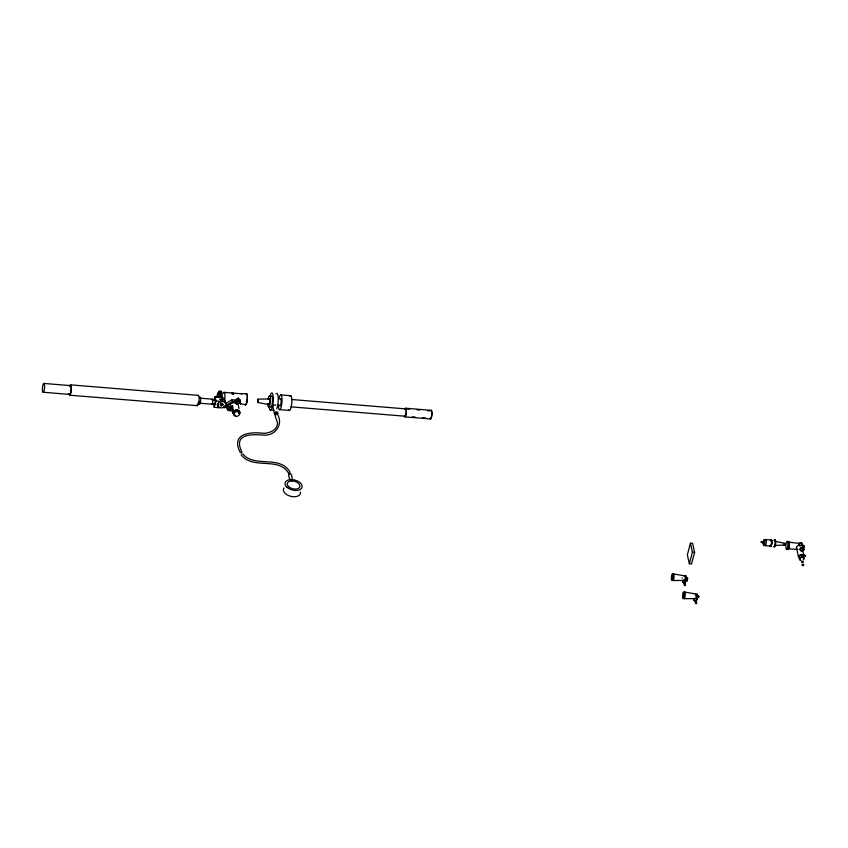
<?xml version="1.0" encoding="UTF-8"?>
<svg xmlns="http://www.w3.org/2000/svg" width="848" height="848" viewBox="0 0 848 848"><rect width="100%" height="100%" fill="white"/><g stroke="black" fill="none" stroke-linecap="round" stroke-linejoin="round"><path stroke-width="1.27" d="M685.619 580.424L686.509 577.35M231.122 407.899L231.228 406.595M231.939 407.082L231.949 406.245M231.97 406.637L231.928 407.517M685.884 581.389L685.693 580.785M686.117 580.339L685.947 581.495M686.392 578.018L686.106 576.11L673.598 573.948M696.579 598.02C696.515 601.539 697.438 595.773 697.247 599.239M696.812 599.207L697.12 598.275L697.194 599.462M763.327 541.83L763.794 542.911M763.285 541.914L763.688 542.678M762.596 542.042C764.08 541.777 763.677 543.971 762.543 542.709M763.719 542.391C763.666 540.536 762.013 543.971 763.327 542.635M763.02 542.073L763.825 541.777L763.984 543.197L764.133 541.851L763.804 543.038M784.474 544.13C784.432 541.395 783.753 546.79 784.527 544.299M784.856 544.151C783.647 546.769 786.181 541.459 784.803 544.564M230.773 406.987L230.677 407.803M232.924 407.602L232.628 405.651M685.629 580.816L685.735 580.085M696.611 598.624L696.558 599.186M696.823 598.964L696.929 598.232L696.664 598.741M762.628 542.296L763.709 543.165M803.48 556.002C803.946 552.917 804.084 558.175 803.48 556.256M686.308 578.824L686.838 578.559M240.09 452.228C230.391 432.84 251.39 431.664 264.163 433.37C269.897 432.83 275.95 430.487 277.211 425.102C278.939 422.156 272.664 414.916 276.151 412.573C284.303 422.41 276.702 435.501 264.385 435.194C251.326 433.975 232.797 433.741 241.903 451.963M277.116 413.167L276.883 413.707M685.322 583.254L683.986 583.424L685.29 583.117M290.048 479.957C285.712 469.453 292.91 471.265 292.136 480.943M672.528 576.746L673.174 574.138A3.328 0.784 -85.3 0 1 674.012 575.251L674.054 576.841A3.328 0.784 -85.3 0 1 672.676 580.276L672.475 579.216A3.328 0.784 -85.3 0 1 672.485 576.746M231.907 407.506L231.78 408.333M684.898 582.353A1.463 1.134 -12.5 0 0 685.078 580.53L685.301 579.672L684.951 581.23M686.043 580.806L686.159 581.463L686.541 577.88L687.484 577.997L686.53 577.827M686.965 580.679L686.17 579.937L686.053 581.092M697.077 598.444C696.802 595.095 698.879 595.72 697.459 597.172M763.03 543.059L763.221 542.179M763.878 542.148L762.893 542.985L762.628 541.946M763.465 542.201L763.242 543.038M763.052 542.222L763.783 541.777L763.433 542.847M803.893 555.779L804.222 554.952L804.328 556.118L805.547 555.663L804.052 555.175L805.483 555.896M803.936 556.034C803.893 558.461 804.572 553.596 805.282 556.055M684.781 592.095L697.289 594.257L697.724 596.663L696.759 598.031L697.141 596.038M685.735 580.403L685.915 579.725L686.043 580.255M762.575 542.169L763.232 541.957M762.765 542.773L762.808 542.052L763.264 542.837M775.21 544.204L774.595 545.434M685.735 577.912L686.159 576.417L686.689 578.898L687.633 578.696L686.689 578.898M686.202 579.841L685.597 579.788L685.99 577.308M697.077 596.844L697.671 596.897M212.541 400.68L212.753 399.896L216.007 400.171M214.29 399.281L214.957 396.747L221.646 397.299A4.049 3.138 -12.5 0 1 224.381 401.592M219.939 399.461L220.586 399.313L221.063 401.443L220.416 401.592A4.378 3.392 -12.5 0 0 218.848 407.528L219.388 407.771L214.226 407.347L215.901 401.019L214.957 396.747M690.442 543.208L687.368 554.815L689.35 563.75L691.533 563.931L694.607 552.324L692.625 543.388L690.442 543.208L692.424 552.143L689.35 563.75M686.127 580.551L686.944 580.551M687.081 580.848L686.265 580.848M686.286 580.954L686.997 580.795M687.272 578.251L686.848 578.76L686.573 577.361M696.802 598.571L696.632 599.303L696.24 598.179M697.936 596.133L698.614 596.727M697.448 597.246L697.989 597.215M698.466 596.398L698.784 597.003L697.883 597.045L698.826 596.844L698.667 596.144L697.597 596.197M784.972 544.967L784.156 544.363L785.068 543.579M784.273 544.914L784.707 543.547L784.612 544.935L784.156 544.363M802.293 545.603L803.565 546.027L803.565 547.479L802.441 547.713M802.558 548.91L803.999 549.038L803.416 549.811M803.565 547.479L803.565 546.027M804.042 545.858L804.148 547.744L804.042 545.858L801.646 545.052M805.6 555.8L804.222 556.415L805.346 555.832M803.904 549.334L802.823 549.048M804.264 555.546L805.271 555.97L804.254 555.716M684.23 576.237L684.887 576.174M695.773 594.088L695.773 594.363M697.279 594.724L698.021 596.706M230.783 407.782C230.041 404.008 229.532 410.315 230.889 406.849M232.787 408.418L232.458 409.054L232.14 408.376M685.555 576.916L686.106 576.11M685.979 581.166L685.82 581.675L685.682 580.975M696.749 595.063L697.289 594.257M697.141 599.207L697.014 599.822L696.918 599.059M763.476 542.116L762.681 542.964L763.719 543.017M774.266 546.684L773.62 546.642L774.5 546.229A3.615 0.848 -85.3 0 0 775.061 541.183A3.615 0.848 -85.3 0 0 773.927 540.441M696.081 594.321L696.06 594.48M803.448 549.165L803.48 549.737M802.664 548.518L802.918 549.069M269.272 398.931L258.089 399.143L257.58 400.945L257.781 402.493L268.933 404.549M257.877 402.514L258.089 399.143M225.441 403.712L232.129 399.737L237.991 400.669M238.309 398.062L239.2 402.069L232.543 401.602L223.628 406.892L224.402 407.771L232.967 402.694L237.005 403.372L236.454 404.178A3.477 2.692 -12.5 0 1 239.624 403.457A2.046 1.579 -12.5 0 1 240.535 403.86L239.804 399.768L238.309 398.062L235.288 399.853L236.454 404.178M238.733 399.461A2.046 1.579 -12.5 0 1 239.655 399.853L239.804 399.768M231.822 393.345L233.444 393.864A1.134 0.88 -12.5 0 0 231.896 393.79L233.38 393.96M696.208 601.9L695.18 601.571L695.985 600.956M802.727 562.627C805.271 561.09 800.141 560.411 801.699 562.542M233.741 412.245L233.794 411.365M683.361 580.7L684.06 580.467M802.611 547.066L803.734 546.833M802.197 547.532L804.317 547.098M289.603 474.244L288.659 473.693M241.436 393.801L246.249 393.61M774.722 545.444L784.273 545.084M220.597 397.277L221.317 397.267M220.045 399.694A4.049 3.138 -12.5 0 1 221.074 399.461L222.112 399.429A4.049 3.138 -12.5 0 1 225.197 402.917M217.936 406.033A4.049 3.138 -12.5 0 1 221.551 401.592L222.589 401.57A4.049 3.138 -12.5 0 1 225.674 405.058A4.049 3.138 -12.5 0 1 220.915 407.899L218.392 406.743L217.459 403.902L218.593 405.174M673.079 580.53L683.212 580.456M684.272 598.677L694.406 598.603M788.025 548.826L797.926 549.387M762.702 541.84L763.804 541.936M281.027 394.914L290.832 395.719M224.243 392.38L241.754 393.811M405.779 408.238L431.356 410.337M291.723 399.514L405.704 408.884M406.987 408.99L409.542 409.192M417.216 409.828L419.771 410.04M427.445 410.665L430.01 410.877M70.511 384.854L198.262 395.348M43.873 383.434A4.41 1.039 -85.3 0 1 44.181 390.197A4.41 1.039 -85.3 0 1 42.411 389.868A4.41 1.039 -85.3 0 1 43.873 383.434L70.437 385.617M220.586 399.313L222.112 399.429M199.98 398.157L212.424 399.175M290.906 406.839L404.878 416.209M412.552 416.834L415.117 417.046M422.792 417.672L425.346 417.884M215.901 401.019L221.063 401.443M404.814 416.856L430.392 418.954M214.671 404.199L212.138 404.167A2.533 0.594 -85.3 0 1 211.83 404.104M279.374 409.616L289.179 410.421M199.534 403.192L211.979 404.22M270.205 410.05L273.915 410.358M43.1 392.232L69.663 394.415M69.6 395.179L197.351 405.673M765.861 539.551L771.15 539.985M785.195 544.13L784.379 543.526M785.078 544.543L784.601 543.971M765.172 545.677L770.461 546.112M802.621 548.677L803.257 548.73M802.78 549.917L804.042 549.78L803.194 548.963M692.424 552.143L694.607 552.324M685.894 578.696L686.488 578.749M788.576 542.201L799.653 543.398M227.518 405.779L229.363 407.835L229.787 409.701M226.713 405.673L229.151 409.626L233.264 410.103M233.963 411.238L228.038 410.485L225.494 406.372M276.013 414.004L275.293 413.4M775.051 541.331L784.421 543.239M240.631 403.775L245.348 404.75M696.123 600.829C697.438 603.702 692.71 600.426 696.399 601.147M289.804 471.774C279.49 454.645 254.177 468.223 242.645 453.744M239.2 402.069L240.694 403.765M241.108 454.729C252.428 469.972 278.218 456.712 288.14 472.569M224.466 400.839L226.299 403.807M685.619 576.375L685.958 577.965M686.021 580.117L685.714 578.548M231.833 405.694L231.928 406.319M697.851 597.342L697.745 596.165M686.668 579.195L686.414 578.05M804.052 555.175L804.222 556.415M802.706 550.606L803.989 556.383M796.484 547.819L798.54 557.083M687.484 577.997L687.59 578.855M686.053 577.318L686.308 578.442M686.17 580.392L686.223 581.007M272.865 406.563L274.413 413.517M239.655 399.853L240.535 403.86M237.525 398.539L238.405 402.535M237.949 403.786L239.009 408.566M232.129 399.737L232.543 401.602M232.659 408.577L233.327 411.577M228.737 407.761L229.151 409.626M221.646 397.299L222.589 401.57M221.074 399.461L221.551 401.592M213.516 404.146L214.226 407.347M212.074 403.213L212.254 404.008A2.533 0.594 -85.3 0 0 212.774 399.991L212.689 399.567A2.533 0.594 -85.3 0 0 211.936 399.832M765.468 539.741A3.106 0.731 -85.3 0 1 766.21 543.07A3.106 0.731 -85.3 0 1 764.875 545.052M770.567 540.568A3.106 0.731 -85.3 0 1 771.521 540.992A3.106 0.731 -85.3 0 1 771.182 545.179A3.222 0.763 -85.3 0 1 770.143 545.571M770.164 545.487A3.106 0.731 -85.3 0 0 771.182 545.179A3.222 0.763 -85.3 0 0 771.542 540.918A3.222 0.763 -85.3 0 0 770.556 540.473M770.694 540.483A3.222 0.763 -85.3 0 1 771.68 540.929A3.222 0.763 -85.3 0 1 771.33 545.275A3.222 0.763 -85.3 0 1 770.281 545.582M770.45 540.823A3.615 0.848 -85.3 0 1 771.691 540.24A3.615 0.848 -85.3 0 1 771.447 545.306A3.615 0.848 -85.3 0 1 770.196 545.889M774.542 540.494A3.615 0.848 -85.3 0 1 775.708 542.964A3.615 0.848 -85.3 0 1 774.224 546.695M788.11 541.883A4.145 0.975 -85.3 0 1 789.276 545.603A4.145 0.975 -85.3 0 1 787.516 549.048M788.364 542.296A3.328 0.784 -85.3 0 1 788.767 542.328M789.043 543.218A3.328 0.784 -85.3 0 1 789.085 545.582M788.979 546.441A3.328 0.784 -85.3 0 1 788.237 548.73M801.742 544.024A2.979 0.7 -85.3 0 1 802.568 546.695M275.982 393.917A8.65 2.035 -85.3 0 1 278.218 397.723A8.65 2.035 -85.3 0 1 276.798 408.842M269.971 396.175A8.65 2.035 -85.3 0 1 273.045 395.253A8.65 2.035 -85.3 0 1 272.017 407.962A8.65 2.035 -85.3 0 1 269.123 406.669M271.074 396.239A5.703 1.346 -85.3 0 1 272.505 401.602A5.703 1.346 -85.3 0 1 270.226 406.743M268.053 399.101A5.703 1.346 -85.3 0 1 270.289 396.896A5.703 1.346 -85.3 0 1 269.558 405.906A5.703 1.346 -85.3 0 1 267.692 403.447M269.092 399.079A2.83 0.668 -85.3 0 1 269.717 402.281A2.83 0.668 -85.3 0 1 268.498 403.871M280.147 398.825A3.71 0.869 -85.3 0 1 281.027 402.8A3.71 0.869 -85.3 0 1 279.437 405.164M278.812 399.323A7.462 1.749 -85.3 0 1 281.748 396.429A7.462 1.749 -85.3 0 1 280.794 408.227A7.462 1.749 -85.3 0 1 278.356 405.005M289.889 396.164A7.462 1.749 -85.3 0 1 291.754 403.182A7.462 1.749 -85.3 0 1 288.776 409.891M431.293 410.983A3.71 0.869 -85.3 0 1 431.643 415.658A3.71 0.869 -85.3 0 1 430.265 418.043M275.823 414.704A1.813 1.399 -12.5 0 1 274.678 412.669A1.813 1.399 -12.5 0 1 277.614 412.298A1.813 1.399 -12.5 0 1 276.755 414.587M272.908 406.192A1.813 1.399 -12.5 0 1 273.067 405.832M273.332 405.503A1.813 1.399 -12.5 0 1 275.865 405.174M241.351 453.203A13.6 8.003 14.8 0 1 240.991 452.09M300.404 492.01A8.756 5.152 14.8 0 1 290.885 496.356A8.756 5.152 14.8 0 1 283.974 487.992M430.805 410.602A4.367 1.028 -85.3 0 1 431.908 414.714A4.367 1.028 -85.3 0 1 430.159 418.647M404.952 409.054A4.367 1.028 -85.3 0 1 406.287 409.648A4.367 1.028 -85.3 0 1 405.81 415.531A4.367 1.028 -85.3 0 1 404.39 415.955M405.238 409.107A3.71 0.869 -85.3 0 1 406.16 412.594A3.71 0.869 -85.3 0 1 404.687 415.944M223.289 393.324A5.046 1.187 -85.3 0 1 224.815 393.854A5.046 1.187 -85.3 0 1 224.381 400.479M220.787 392.624A5.639 1.325 -85.3 0 1 220.989 396.376M218.848 393.536A5.639 1.325 -85.3 0 1 219.176 392.518M219.537 391.808A5.639 1.325 -85.3 0 1 219.897 391.447M220.554 391.511A6.137 1.442 -85.3 0 1 222.017 398.094M218.063 394.659A6.137 1.442 -85.3 0 1 219.886 391.023A6.137 1.442 -85.3 0 1 220.692 396.376M218.561 392.677A5.491 1.293 -85.3 0 1 220.332 396.429M217.978 394.892A5.491 1.293 -85.3 0 1 218.243 393.673M216.94 397.489A4.399 1.039 -85.3 0 1 218.371 392.592A4.399 1.039 -85.3 0 1 218.996 397.617M234.112 412.223A2.735 2.12 -12.5 0 1 237.429 410.898A2.735 2.12 -12.5 0 1 239.168 413.199M234.249 414.343A2.735 2.12 -12.5 0 1 233.825 413.326M234.461 414.534A2.989 2.311 -12.5 0 1 234.08 411.428A2.989 2.311 -12.5 0 1 238.023 410.517A2.989 2.311 -12.5 0 1 239.083 413.474M234.037 411.874A2.735 2.12 -12.5 0 1 237.684 410.623A2.735 2.12 -12.5 0 1 238.86 413.4M234.631 414.375A2.735 2.12 -12.5 0 1 233.868 413.517M234.504 414.714A2.989 2.311 -12.5 0 1 234.122 411.609A2.989 2.311 -12.5 0 1 238.055 410.697A2.989 2.311 -12.5 0 1 239.125 413.644M234.218 414.778A3.36 2.597 -12.5 0 1 233.794 411.28A3.36 2.597 -12.5 0 1 238.214 410.262A3.36 2.597 -12.5 0 1 239.412 413.57M234.97 415.276A3.36 2.597 -12.5 0 1 233.518 411.874A3.36 2.597 -12.5 0 1 238.002 410.347A3.36 2.597 -12.5 0 1 239.454 413.75M231.695 393.101A1.251 0.965 -12.5 0 1 233.582 393.96M246.8 399.726A3.71 0.869 -85.3 0 1 246.259 402.153M199.598 397.373A3.742 0.88 -85.3 0 1 200.658 400.351A3.742 0.88 -85.3 0 1 199.216 404.231M198.559 401.634A3.742 0.88 -85.3 0 1 197.955 403.818M200.34 400.786A2.533 0.594 -85.3 0 1 199.693 403.139M219.568 397.564A4.049 3.138 -12.5 0 1 220.597 397.32M214.512 399.662A2.533 0.594 -85.3 0 1 215.095 399.768L215.191 400.192A2.533 0.594 -85.3 0 1 214.714 404.136L214.555 404.358A2.533 0.594 -85.3 0 1 214.131 404.03M218.371 405.397A4.378 3.392 -12.5 0 1 217.152 404.008M197.934 395.475A5.183 1.219 -85.3 0 1 198.941 401.411A5.183 1.219 -85.3 0 1 196.81 404.878M69.525 386.211A5.183 1.219 -85.3 0 1 71.232 386.529A5.183 1.219 -85.3 0 1 70.585 393.822A5.183 1.219 -85.3 0 1 68.879 393.504M69.875 386.116A4.41 1.039 -85.3 0 1 71.084 390.207A4.41 1.039 -85.3 0 1 69.207 393.726M235.574 400.182A3.477 2.692 -12.5 0 1 237.08 399.514M800.024 558.758A2.756 2.131 -12.5 0 1 798.954 555.79A2.756 2.131 -12.5 0 1 802.908 554.878A2.756 2.131 -12.5 0 1 803.289 557.995M796.622 548.359A2.756 2.131 -12.5 0 1 796.548 547.257M796.781 546.706A2.756 2.131 -12.5 0 1 799.781 545.328M799.94 558.005A1.993 1.537 -12.5 0 1 799.802 555.822A1.993 1.537 -12.5 0 1 802.579 555.461A1.993 1.537 -12.5 0 1 802.727 557.645M803.586 558.111A1.993 1.537 -12.5 0 1 803.469 559.309M800.809 560.21A1.993 1.537 -12.5 0 1 800.385 560.019M800.056 559.733A1.993 1.537 -12.5 0 1 800.639 557.539A1.993 1.537 -12.5 0 1 803.363 557.761M800.692 560.401A2.247 1.738 -12.5 0 1 799.823 557.984A2.247 1.738 -12.5 0 1 803.056 557.231A2.247 1.738 -12.5 0 1 803.363 559.786M801.021 550.235A1.696 1.314 -12.5 0 1 800.236 548.635A1.696 1.314 -12.5 0 1 802.282 547.691A1.696 1.314 -12.5 0 1 803.427 549.133M801.084 550.129A1.548 1.198 -12.5 0 1 800.364 548.667A1.548 1.198 -12.5 0 1 802.24 547.797A1.548 1.198 -12.5 0 1 803.279 549.122M800.13 545.805A1.548 1.198 -12.5 0 1 799.6 544.045A1.548 1.198 -12.5 0 1 801.943 543.748A1.548 1.198 -12.5 0 1 801.657 545.603M800.056 545.932A1.717 1.336 -12.5 0 1 799.463 543.971A1.717 1.336 -12.5 0 1 802.07 543.642A1.717 1.336 -12.5 0 1 801.752 545.709M799.897 545.232A1.717 1.336 -12.5 0 1 799.229 543.377A1.717 1.336 -12.5 0 1 801.699 542.805A1.717 1.336 -12.5 0 1 801.932 544.755M695.339 595.688A1.495 1.155 -12.5 0 1 696.07 596.303M694.936 600.564A1.495 1.155 -12.5 0 1 693.802 599.271A1.495 1.155 -12.5 0 1 695.551 598.232A1.495 1.155 -12.5 0 1 696.685 599.515M696.579 600.119A1.431 1.113 -12.5 0 0 695.243 598.614L694.544 598.847A1.431 1.113 -12.5 0 0 695.021 600.84M694.989 600.755A1.463 1.134 -12.5 0 1 693.908 599.398A1.463 1.134 -12.5 0 1 695.837 598.508A1.463 1.134 -12.5 0 1 696.59 600.024M682.163 578.219A1.495 1.155 -12.5 0 1 682.386 577.944M684.718 577.891A1.495 1.155 -12.5 0 1 684.887 578.156M683.753 582.406A1.495 1.145 -12.4 0 1 682.746 580.838A1.495 1.145 -12.4 0 1 685.046 580.297A1.495 1.145 -12.4 0 1 684.855 582.152M683.806 582.608A1.463 1.134 -12.5 0 1 682.81 581.05A1.463 1.134 -12.5 0 1 685.078 580.53M229.988 407.358C230.709 411.757 231.006 402.111 229.988 407.358M761.228 542.338L761.387 541.734L761.228 542.338M257.834 400.871C258.046 402.705 258.28 398.846 257.834 400.871M222.939 404.581L221.508 405.673A1.198 0.922 -12.5 0 1 220.597 404.634A1.198 0.922 -12.5 0 1 221.996 403.796L222.939 404.581M223.225 404.549L221.445 405.906A1.495 1.155 -12.5 0 1 220.31 404.613A1.495 1.155 -12.5 0 1 222.059 403.563L223.225 404.549M683.636 583.276C685.067 585.915 686.096 580.933 683.636 583.276M684.177 584.897C685.534 587.378 686.488 582.693 684.177 584.897M695.371 603.045C696.717 605.525 697.681 600.84 695.371 603.045M802.07 564.885C803.713 567.906 804.879 562.203 802.07 564.885M683.806 594.066L683.711 594.904A3.328 0.784 -85.3 0 0 683.668 597.363L683.88 598.423A3.328 0.784 -85.3 0 0 685.226 594.989L685.195 593.399A3.328 0.784 -85.3 0 0 684.368 592.286L683.806 594.066M764.44 544.416A3.106 0.731 -85.3 0 0 764.355 539.434A3.106 0.731 -85.3 0 0 763.242 543.642A3.106 0.731 -85.3 0 0 764.44 544.416M787.538 547.532A4.145 0.975 -85.3 0 0 787.209 541.257A4.145 0.975 -85.3 0 0 785.863 547.384A4.145 0.975 -85.3 0 0 787.538 547.532M286.836 487.123A8.756 5.152 14.8 0 0 301.538 488.331A8.756 5.152 14.8 0 0 292.39 479.608A8.756 5.152 14.8 0 0 286.836 487.123M288.543 486.593A6.551 3.848 14.8 0 0 299.535 487.494A6.551 3.848 14.8 0 0 292.687 480.975A6.551 3.848 14.8 0 0 288.543 486.593M247.298 399.27A5.639 1.325 -85.3 0 0 245.888 393.97A5.618 1.325 -85.3 0 1 247.287 399.27A5.639 1.325 -85.3 0 1 245.04 404.348A5.618 1.325 -85.3 0 0 247.287 399.27M235.394 416.145A2.989 2.311 -12.5 0 0 239.698 413.58A2.989 2.311 -12.5 0 0 235.129 412.128A2.989 2.311 -12.5 0 0 235.394 416.145M801.18 550.935A1.696 1.314 -12.5 0 0 803.618 549.483A1.696 1.314 -12.5 0 0 801.031 548.667A1.696 1.314 -12.5 0 0 801.18 550.935M683.901 597.416A3.424 0.806 -85.3 0 0 683.806 591.925A3.424 0.806 -85.3 0 0 682.576 596.557A3.424 0.806 -85.3 0 0 683.901 597.416M672.708 579.269A3.424 0.806 -85.3 0 0 672.623 573.778A3.424 0.806 -85.3 0 0 671.393 578.41A3.424 0.806 -85.3 0 0 672.708 579.269"/></g></svg>
